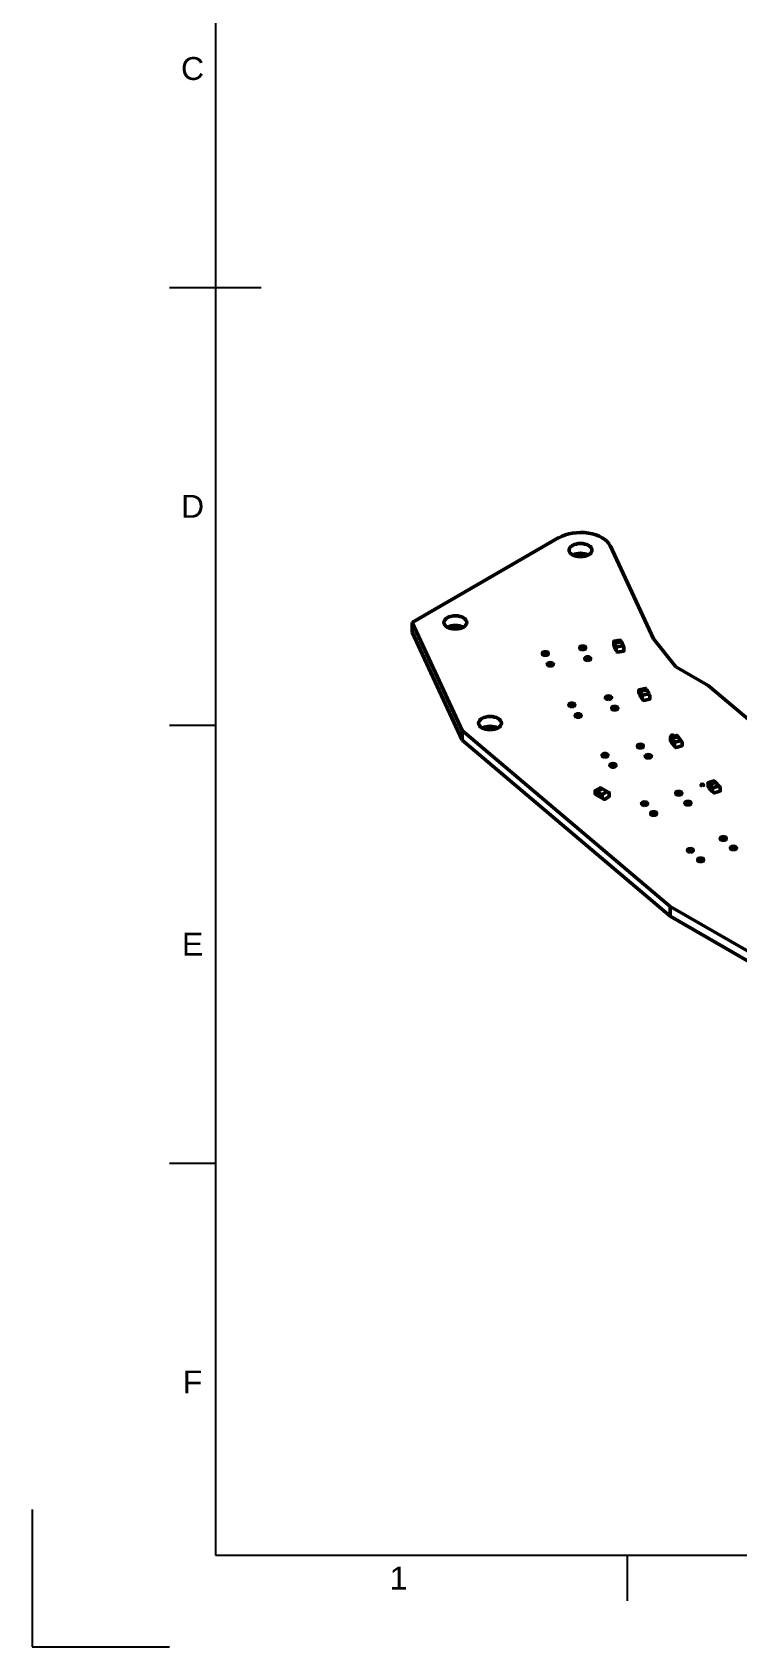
# Model space of a CAD drawing. Header units: millimetres. Extents: x 0 to 420, y 0 to 297.
# Drawn here: x 0 to 77, y 0 to 176.4 of the extents above; entities that cross this region are included whole.
import ezdxf
from ezdxf.enums import TextEntityAlignment as Align

# ---------------------------------------------------------------- set-up
doc = ezdxf.new("R2010")
doc.units = ezdxf.units.MM
doc.header["$LTSCALE"] = 0.75
doc.layers.add('BORDER', color=7, linetype='Continuous', lineweight=25)
doc.layers.add('Visible', color=7, linetype='Continuous', lineweight=50)
doc.styles.add('FusionTitle', font='Arial.ttf')

# ---------------------------------------------------------------- blocks, each defined once
blk = doc.blocks.new('ISO_A3_SHEET')
at = {"layer": 'BORDER'}
for p, q in [((20, 287), (20, 10)), ((15, 148.5), (25, 148.5)), ((15, 100.66667), (20, 100.66667)), ((15, 52.83334), (20, 52.83334)), ((20, 10), (410, 10)), ((65, 5), (65, 10))]:
    blk.add_line(p, q, dxfattribs=at)
at = {"layer": 'Defpoints'}
for p, q in [((0, 15), (0, 0)), ((0, 0), (15, 0))]:
    blk.add_line(p, q, dxfattribs=at)
at = {"layer": 'BORDER', "style": 'FusionTitle'}
for s, p in [('C', (17.5, 172.41667)), ('D', (17.5, 124.58334)), ('E', (17.5, 76.75001)), ('F', (17.5, 28.91668)), ('1', (40, 7.5))]:
    blk.add_text(s, height=2.5, dxfattribs=at).set_placement(p, align=Align.MIDDLE)

msp = doc.modelspace()

# ---------------------------------------------------------------- linework, layer by layer
at = {"layer": 'Visible', "extrusion": (6.66134e-17, 0.816497, 0.57735)}
for p, q in [((57.51, 121.16), (41.49, 111.9)), ((67.82, 110.1), (63.09, 120.29)), ((41.49, 111.9), (46.96, 100.1)), ((41.49, 110.84), (41.49, 111.9)), ((41.49, 110.84), (46.96, 99.03)), ((63.49, 109.45), (63.49, 109.81)), ((63.57, 109.28), (63.49, 109.44)), ((64.23, 109.95), (63.51, 109.84)), ((64.34, 109.78), (63.57, 109.66)), ((63.57, 109.66), (63.77, 109.24)), ((63.57, 109.25), (63.57, 109.66)), ((63.77, 109.24), (64.53, 109.36)), ((64.33, 109.78), (64.26, 109.93)), ((64.53, 109.36), (64.34, 109.78)), ((64.53, 109.34), (64.53, 109.36)), ((70.29, 107.05), (67.82, 110.1)), ((63.77, 108.83), (63.57, 109.25)), ((63.77, 108.83), (63.77, 109.24)), ((63.77, 108.84), (63.77, 109.21)), ((63.77, 108.83), (63.77, 108.83)), ((63.85, 108.68), (63.78, 108.83)), ((64.51, 109.34), (63.8, 109.23)), ((64.59, 108.77), (63.88, 108.66)), ((64.61, 109.17), (64.54, 109.33)), ((64.61, 108.8), (64.61, 109.16)), ((73.82, 105.01), (70.29, 107.05)), ((66.25, 104.15), (66.25, 104.52)), ((66.35, 103.99), (66.26, 104.14)), ((66.97, 104.68), (66.28, 104.54)), ((67.1, 104.52), (66.36, 104.37)), ((66.36, 104.37), (66.6, 103.96)), ((66.36, 103.96), (66.36, 104.37)), ((66.6, 103.96), (67.35, 104.11)), ((67.33, 104.09), (66.63, 103.95)), ((67.09, 104.52), (67, 104.67)), ((67.35, 104.11), (67.1, 104.52)), ((67.35, 104.09), (67.35, 104.11)), ((67.45, 103.93), (67.35, 104.08)), ((88.84, 92.28), (73.82, 105.01)), ((66.6, 103.55), (66.36, 103.96)), ((66.6, 103.55), (66.6, 103.96)), ((66.61, 103.55), (66.6, 103.55)), ((66.61, 103.56), (66.61, 103.93)), ((66.7, 103.4), (66.61, 103.55)), ((67.43, 103.52), (66.73, 103.38)), ((67.45, 103.55), (67.45, 103.91)), ((46.96, 100.1), (69.67, 80.86)), ((46.96, 99.03), (46.96, 100.1)), ((46.96, 99.03), (69.67, 79.8)), ((69.69, 98.99), (69.69, 99.35)), ((69.81, 98.82), (69.69, 98.97)), ((70.38, 99.55), (69.71, 99.38)), ((70.54, 99.39), (69.81, 99.21)), ((69.81, 99.21), (70.12, 98.81)), ((69.81, 98.8), (69.81, 99.21)), ((70.12, 98.4), (69.81, 98.8)), ((70.12, 98.81), (70.84, 99)), ((70.12, 98.4), (70.12, 98.81)), ((70.13, 98.42), (70.13, 98.78)), ((70.82, 98.98), (70.15, 98.81)), ((70.52, 99.39), (70.41, 99.54)), ((70.84, 99), (70.54, 99.39)), ((70.84, 98.98), (70.84, 99)), ((70.96, 98.82), (70.85, 98.97)), ((70.97, 98.44), (70.97, 98.81)), ((70.13, 98.4), (70.12, 98.4)), ((70.25, 98.25), (70.13, 98.4)), ((70.95, 98.42), (70.27, 98.24)), ((61.47, 93.15), (61.47, 93.52)), ((62.01, 93.84), (61.49, 93.54)), ((62.26, 93.73), (61.7, 93.4)), ((62.23, 93.73), (62.04, 93.84)), ((62.79, 93.42), (62.26, 93.73)), ((73.79, 93.99), (73.79, 94.35)), ((73.92, 93.83), (73.79, 93.97)), ((74.46, 94.58), (73.8, 94.38)), ((74.63, 94.43), (73.93, 94.21)), ((73.93, 94.21), (74.28, 93.83)), ((73.93, 93.8), (73.93, 94.21)), ((74.28, 93.42), (73.93, 93.8)), ((74.28, 93.83), (74.98, 94.05)), ((74.28, 93.42), (74.28, 93.83)), ((74.29, 93.44), (74.29, 93.8)), ((74.97, 94.03), (74.31, 93.83)), ((74.62, 94.43), (74.48, 94.57)), ((74.98, 94.05), (74.63, 94.43)), ((74.98, 94.03), (74.98, 94.05)), ((75.12, 93.88), (74.99, 94.02)), ((75.13, 93.5), (75.13, 93.86)), ((61.69, 93.02), (61.49, 93.13)), ((61.7, 93.4), (62.23, 93.1)), ((61.7, 93), (61.7, 93.4)), ((62.23, 92.69), (61.7, 93)), ((62.23, 93.1), (62.79, 93.42)), ((62.23, 92.69), (62.23, 93.1)), ((62.24, 92.7), (62.23, 92.69)), ((62.24, 92.71), (62.24, 93.08)), ((62.78, 93.4), (62.25, 93.1)), ((62.45, 92.57), (62.25, 92.69)), ((63, 92.88), (62.48, 92.57)), ((62.79, 93.41), (62.79, 93.42)), ((63, 93.29), (62.8, 93.4)), ((63.01, 92.9), (63.01, 93.26)), ((74.3, 93.43), (74.28, 93.42)), ((74.43, 93.28), (74.3, 93.42)), ((75.11, 93.47), (74.46, 93.27)), ((69.67, 80.86), (105.57, 60.14)), ((69.67, 79.8), (69.67, 80.86)), ((69.67, 79.8), (105.57, 59.07))]:
    msp.add_line(p, q, dxfattribs=at)
at = {"layer": 'Visible', "extrusion": (-1.05073e-16, -1.33227e-16, -1)}
for centre, start, end in [((-63.52, 109.81), 360, 81.206), ((-63.8, 109.21), 360, 81.206), ((-66.28, 104.15), 329.1884, 360), ((-67.07, 104.5), 149.1884, 157.1066), ((-66.63, 103.56), 329.1884, 360), ((-67.42, 103.91), 149.1884, 180), ((-61.5, 93.52), 360, 60), ((-73.81, 94.35), 360, 72.9344), ((-74.32, 93.8), 360, 72.9344), ((-75.1, 93.5), 180, 252.9344), ((-62.27, 93.08), 360, 60)]:
    msp.add_arc(centre, 0.0267, start, end, dxfattribs=at)
at = {"layer": 'Visible', "extrusion": (2.81541e-17, -1.33227e-16, -1)}
for centre, start, end in [((-63.52, 109.45), 335.1039, 0), ((-63.8, 108.84), 335.1039, 0), ((-64.58, 108.8), 180, 261.206), ((-62.02, 93.82), 60, 120), ((-73.94, 93.85), 294.4234, 317.3565), ((-74.46, 94.56), 72.9344, 137.3565), ((-74.97, 94), 72.9344, 137.3565), ((-62.47, 92.6), 240, 300), ((-62.79, 93.38), 60, 120), ((-74.45, 93.3), 252.9344, 317.3565)]:
    msp.add_arc(centre, 0.0267, start, end, dxfattribs=at)
at = {"layer": 'Visible', "extrusion": (-3.84593e-17, 0, -1)}
for centre, start, end in [((-64.23, 109.92), 81.206, 155.1039), ((-63.87, 108.69), 261.206, 335.1039), ((-64.51, 109.32), 81.206, 155.1039), ((-66.28, 104.52), 360, 78.7563), ((-66.63, 103.93), 360, 78.7563), ((-67.42, 103.55), 180, 258.7563), ((-61.5, 93.15), 300, 360), ((-62.27, 92.71), 300, 360)]:
    msp.add_arc(centre, 0.0267, start, end, dxfattribs=at)
at = {"layer": 'Visible', "extrusion": (-1.71686e-16, 1.33227e-16, -1)}
for centre, end in [((-64.3, 109.77), 158.7196), ((-64.58, 109.16), 180)]:
    msp.add_arc(centre, 0.0267, 155.1039, end, dxfattribs=at)
at = {"layer": 'Visible', "extrusion": (2.81541e-17, 0, -1)}
for centre, start, end in [((-63.59, 109.29), 315, 335.1039), ((-66.98, 104.66), 78.7563, 149.1884), ((-67.33, 104.07), 78.7563, 149.1884), ((-66.72, 103.41), 258.7563, 329.1884), ((-69.83, 98.84), 300.4515, 322.3621), ((-70.39, 99.53), 75.5841, 142.3621), ((-70.83, 98.95), 75.5841, 142.3621), ((-70.27, 98.27), 255.5841, 322.3621), ((-73.81, 93.99), 317.3565, 0), ((-74.32, 93.44), 317.3565, 0)]:
    msp.add_arc(centre, 0.0267, start, end, dxfattribs=at)
at = {"layer": 'Visible', "extrusion": (-1.05073e-16, 0, -1)}
for centre, start, end in [((-66.37, 104), 308.3125, 329.1884), ((-69.71, 99.35), 360, 75.5841), ((-70.15, 98.78), 360, 75.5841), ((-70.94, 98.44), 180, 255.5841), ((-62.22, 93.71), 120, 150), ((-62.99, 93.26), 120, 180), ((-62.99, 92.9), 180, 240)]:
    msp.add_arc(centre, 0.0267, start, end, dxfattribs=at)
at = {"layer": 'Visible', "extrusion": (-3.84593e-17, 6.66134e-17, -1)}
for centre in [(-69.71, 98.99), (-70.15, 98.42)]:
    msp.add_arc(centre, 0.0267, 322.3621, 0, dxfattribs=at)
at = {"layer": 'Visible', "extrusion": (-3.84593e-17, -1.33227e-16, -1)}
for centre, end in [((-70.5, 99.38), 155.2901), ((-70.94, 98.81), 180)]:
    msp.add_arc(centre, 0.0267, 142.3621, end, dxfattribs=at)
at = {"layer": 'Visible', "extrusion": (-1.71686e-16, 0, -1)}
for centre, end in [((-74.6, 94.41), 153.9917), ((-75.1, 93.86), 180)]:
    msp.add_arc(centre, 0.0267, 137.3565, end, dxfattribs=at)
at = {"layer": 'Visible', "extrusion": (-1.05073e-16, -1.9984e-16, -1)}
msp.add_arc((-61.7, 93.04), 0.0267, 270, 300, dxfattribs=at)
at = {"layer": 'Visible'}
msp.add_ellipse((59.87, 119.8), major_axis=(3.33, 0), ratio=0.57735, start_param=0.261799, end_param=2.356194, dxfattribs=at)
at = {"layer": 'Visible', "extrusion": (-1.04797e-16, 6.26054e-30, -1)}
for centre, start_param, end_param in [((59.87, 119.8), 1.570796326795077, 7.853981633974663), ((59.87, 118.73), 3.974819, 5.449959), ((46.2, 111.9), 1.570796326796884, 7.853981633976471), ((46.2, 110.84), 3.974819, 5.449959), ((49.99, 100.9), 1.570796326795113, 7.8539816339747), ((49.99, 99.83), 3.974819, 5.449959)]:
    msp.add_ellipse(centre, major_axis=(1.25, 0), ratio=0.57735, start_param=start_param, end_param=end_param, dxfattribs=at)
at = {"layer": 'Visible', "extrusion": (-5.53834e-17, 6.66134e-17, -1)}
for centre, major_axis, start_param, end_param in [((56.02, 108.5), (-0.333, 0), 4.712389, 10.995574), ((56.57, 107.32), (0.333, 0), 1.570796326790101, 7.853981633969688)]:
    msp.add_ellipse(centre, major_axis=major_axis, ratio=0.57735, start_param=start_param, end_param=end_param, dxfattribs=at)
at = {"layer": 'Visible', "extrusion": (-5.54598e-18, 3.31132e-31, -1)}
for centre in [(60.11, 109.13), (60.66, 107.95), (58.92, 102.89), (62.92, 103.68), (63.61, 102.53), (59.61, 101.73), (62.54, 97.39), (66.41, 98.39), (67.27, 97.27), (63.4, 96.28), (66.86, 92.1), (70.6, 93.24), (71.59, 92.16), (67.85, 91.02), (75.45, 88.29), (71.86, 87), (76.57, 87.26), (72.98, 85.96)]:
    msp.add_ellipse(centre, major_axis=(-0.333, 0), ratio=0.57735, start_param=4.712389, end_param=10.995574, dxfattribs=at)
at = {"layer": 'Visible', "extrusion": (-3.26408e-18, -1.33227e-16, -1)}
msp.add_ellipse((69.89, 99.51), major_axis=(0.146, 0), ratio=0.57735, start_param=1.506883, end_param=7.080137, dxfattribs=at)
at = {"layer": 'Visible', "extrusion": (-6.02212e-17, -1.9984e-16, -1)}
msp.add_ellipse((73.17, 94.15), major_axis=(-0.146, 0), ratio=0.57735, start_param=4.712389, end_param=10.995574, dxfattribs=at)

# ---------------------------------------------------------------- block references
at = {"layer": 'BORDER'}
msp.add_blockref('ISO_A3_SHEET', (0, 0), dxfattribs=at)

doc.saveas('drawing.dxf')
